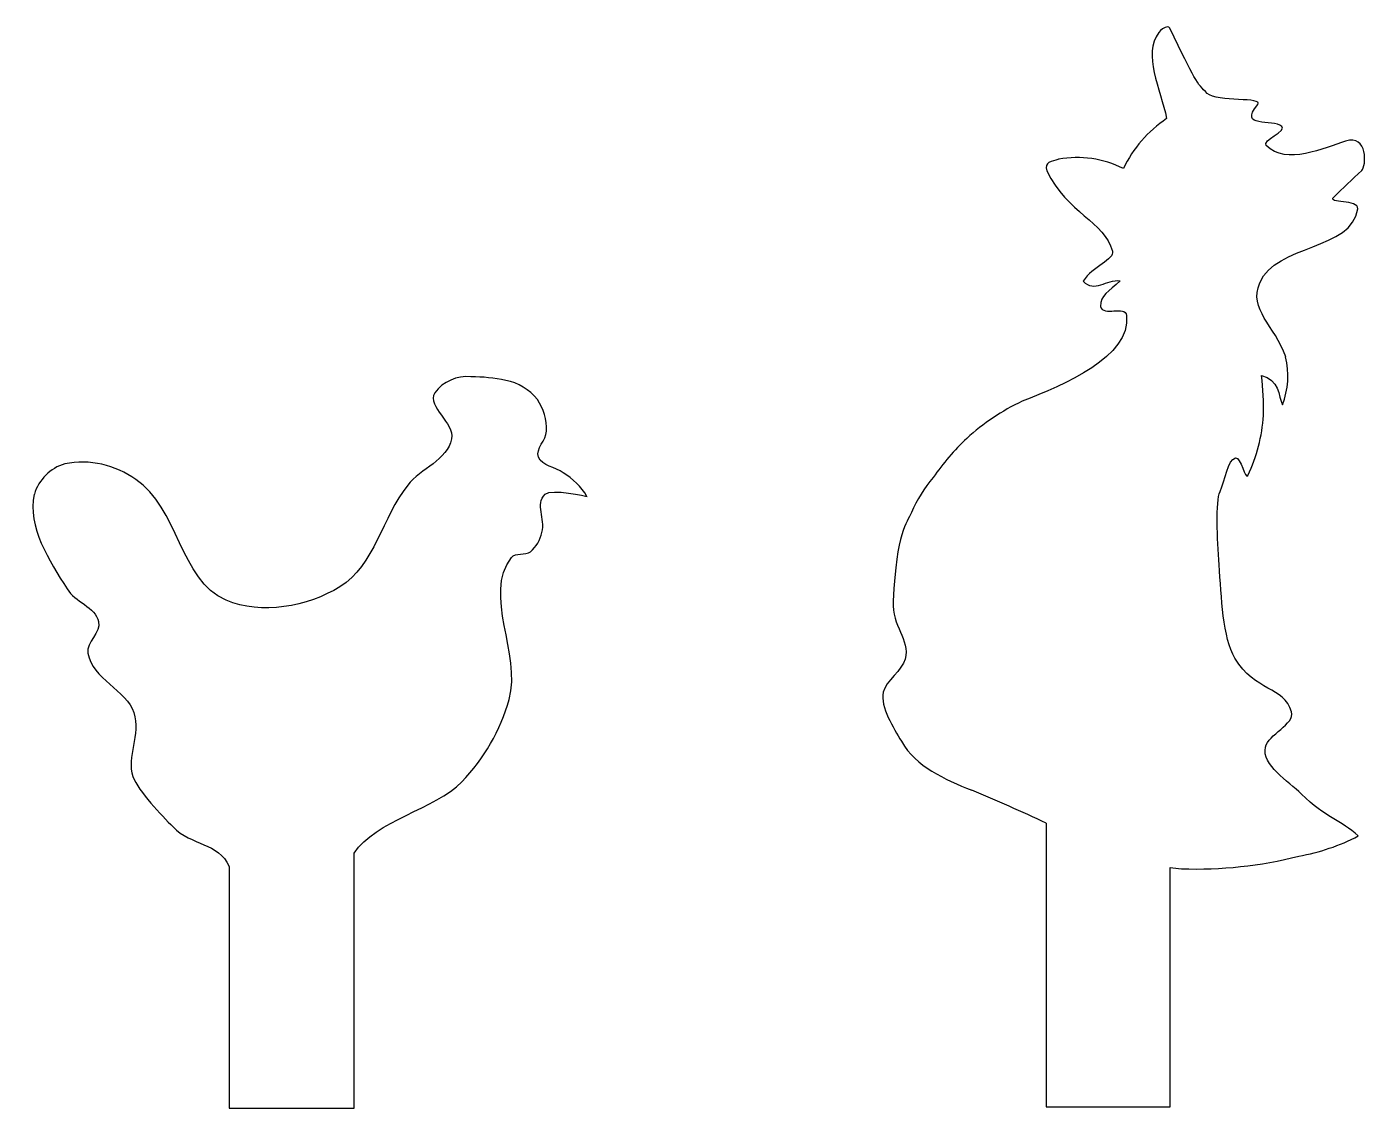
# Model space of a CAD drawing. Header units: millimetres. Extents: x -1 to 156, y -200 to 1.
# Drawn here: x 96 to 155.6, y -200 to -151.9 of the extents above; entities outside this region: 2.
import ezdxf

# ---------------------------------------------------------------- set-up
doc = ezdxf.new("R2010")
doc.units = ezdxf.units.MM
doc.layers.get('0').update_dxf_attribs({"lineweight": 25, "true_color": 0xffffff})

msp = doc.modelspace()

# ---------------------------------------------------------------- linework, layer by layer
at = {"color": 18, "true_color": 0x000000}
for p, q in [((0, 1.411), (0, -1.411)), ((0.847, 0.847), (-0.847, -0.847))]:
    msp.add_line(p, q, dxfattribs=at)
at = {"color": 1, "true_color": 0xff0000}
for p, q in [((146.723, -151.911), (146.723, -151.911)), ((141.332, -187.305), (141.332, -199.915)), ((146.832, -199.915), (146.832, -189.27)), ((141.332, -199.915), (146.832, -199.915))]:
    msp.add_line(p, q, dxfattribs=at)
at = {"color": 56, "true_color": 0x808000}
for p, q in [((115.766, -167.465), (115.766, -167.465)), ((110.576, -199.969), (110.576, -188.634)), ((105.019, -189.226), (105.019, -199.969)), ((105.019, -199.969), (110.576, -199.969))]:
    msp.add_line(p, q, dxfattribs=at)
at = {"color": 1, "true_color": 0xff0000}
for centre, radius, start, end in [((146.86, -152.562), 0.665, 101.89925, 143.04282), ((146.729, -152.007), 0.0964, 24.84355, 93.72711), ((149.805, -160.643), 5.605, 123.92272, 154.23648), ((142.702, -162.336), 4.612, 63.53829, 100.25073), ((188.366, -194.154), 48.746, 132.63821, 134.65739), ((148.457, -167.411), 3.61, 338.91932, 13.40152), ((140.311, -168.812), 10.675, 358.03699, 7.53801), ((144.518, -177.576), 9.978, 115.25273, 132.34595), ((143.859, -168.752), 7.134, 334.27142, 356.57922), ((145.253, -178.102), 10.863, 133.3431, 145.45431), ((141.124, -176.013), 6.308, 139.80277, 156.42874), ((109.233, -255.478), 75.352, 64.78688, 67.53966), ((150.963, -179.747), 9.16, 279.98352, 297.5297), ((147.983, -170.843), 18.498, 268.00732, 284.29646), ((148.108, -180.655), 8.71, 261.57421, 264.94125)]:
    msp.add_arc(centre, radius, start, end, dxfattribs=at)
at = {"color": 56, "true_color": 0x808000}
for centre, radius, start, end in [((115.588, -169.243), 1.787, 84.26904, 143.23562), ((115.77, -175.138), 7.673, 78.38879, 90.02549), ((116.865, -169.944), 2.365, 38.43177, 79.0478), ((116.808, -169.778), 2.312, 357.54762, 34.34308), ((98.294, -173.26), 2.013, 106.61971, 163.38029), ((98.486, -175.326), 4.069, 54.04549, 100.88618), ((118.196, -174.457), 3.199, 31.53188, 58.44277), ((117.323, -174.023), 1.636, 311.96185, 347.12346), ((109.122, -179.441), 8.671, 315.9973, 344.17461)]:
    msp.add_arc(centre, radius, start, end, dxfattribs=at)
at = {"color": 1, "true_color": 0xff0000}
for points in [[(148.487, -154.867), (148.013, -154.434), (147.938, -154.273), (146.817, -151.967)], [(146.329, -152.162), (145.596, -153.143), (146.415, -154.647), (146.677, -155.992)], [(150.725, -155.364), (151.008, -155.018), (148.93, -155.272), (148.487, -154.867)], [(151.804, -156.336), (151.392, -155.982), (149.842, -156.442), (150.725, -155.364)], [(151.106, -157.183), (150.89, -156.957), (152.041, -156.54), (151.804, -156.336)], [(155.347, -158.294), (155.56, -158.11), (155.635, -156.671), (154.63, -156.988)], [(154.63, -156.988), (153.689, -157.285), (151.985, -158.102), (151.106, -157.183)], [(141.882, -157.798), (141.562, -157.893), (141.23, -157.909), (141.36, -158.308)], [(141.36, -158.308), (142.25, -160.208), (143.924, -160.55), (144.272, -161.886)], [(155.169, -159.998), (155.224, -159.572), (153.79, -159.774), (154.104, -159.48)], [(150.817, -163.283), (151.531, -161.57), (154.932, -161.839), (155.169, -159.998)], [(144.272, -161.886), (144.374, -162.247), (143.382, -162.56), (142.973, -163.215)], [(142.973, -163.215), (143.457, -163.749), (144.015, -163.115), (144.611, -163.197)], [(144.611, -163.197), (144.114, -163.696), (143.721, -163.842), (143.745, -164.336)], [(151.97, -166.574), (151.478, -165.166), (150.313, -164.492), (150.817, -163.283)], [(143.745, -164.336), (143.839, -164.816), (144.85, -164.257), (144.901, -164.744)], [(144.901, -164.744), (145.091, -166.572), (142.12, -167.822), (140.261, -168.552)], [(150.894, -167.411), (151.662, -167.578), (151.655, -168.313), (151.826, -168.709)], [(149.735, -171.073), (149.974, -171.023), (150.178, -172.067), (150.286, -171.849)], [(149.054, -172.56), (149.28, -172.068), (149.4, -171.143), (149.735, -171.073)], [(149.012, -175.819), (148.933, -174.675), (148.845, -173.015), (149.054, -172.56)], [(135.342, -173.491), (135.122, -173.996), (134.68, -174.314), (134.525, -177.43)], [(149.711, -179.967), (149.179, -179.072), (149.11, -177.25), (149.012, -175.819)], [(134.525, -177.43), (134.468, -178.569), (135.279, -179.102), (135.061, -180.015)], [(152.231, -182.358), (151.886, -181.193), (150.617, -181.494), (149.711, -179.967)], [(135.061, -180.015), (134.949, -180.484), (134.188, -181.007), (134.085, -181.478)], [(134.085, -181.478), (133.939, -182.152), (134.555, -183.065), (134.896, -183.665)], [(151.067, -183.923), (151.182, -183.374), (152.39, -182.897), (152.231, -182.358)], [(134.896, -183.665), (135.546, -184.811), (136.803, -185.337), (138.02, -185.842)], [(152.671, -186.007), (152.091, -185.432), (150.899, -184.722), (151.067, -183.923)], [(155.197, -187.87), (154.413, -187.161), (153.741, -187.068), (152.671, -186.007)]]:
    msp.add_open_spline(points, degree=3, dxfattribs=at)
at = {"color": 56, "true_color": 0x808000}
for points in [[(114.156, -168.173), (113.792, -168.805), (115.057, -169.514), (114.908, -170.228)], [(114.908, -170.228), (114.716, -171.154), (113.544, -171.544), (112.954, -172.283)], [(118.767, -171.03), (118.624, -170.655), (119.115, -170.279), (119.118, -169.877)], [(119.87, -171.731), (119.51, -171.462), (118.928, -171.45), (118.767, -171.03)], [(104.884, -177.395), (102.833, -176.515), (102.749, -173.244), (100.875, -172.032)], [(96.364, -172.684), (96.031, -174.13), (97.042, -175.628), (97.818, -176.894)], [(112.954, -172.283), (111.825, -173.694), (111.486, -175.848), (109.946, -176.794)], [(118.918, -174.388), (119.102, -173.745), (118.59, -173.15), (119.068, -172.684)], [(119.068, -172.684), (119.343, -172.415), (120.923, -172.784), (120.923, -172.784)], [(117.465, -181.805), (118.024, -179.776), (116.29, -177.166), (117.565, -175.49)], [(117.565, -175.49), (117.744, -175.255), (118.184, -175.422), (118.417, -175.24)], [(97.818, -176.894), (98.17, -177.468), (99.074, -177.69), (99.221, -178.347)], [(109.946, -176.794), (108.498, -177.683), (106.446, -178.065), (104.884, -177.395)], [(99.221, -178.347), (99.329, -178.829), (98.666, -179.263), (98.745, -179.751)], [(98.745, -179.751), (98.928, -180.887), (100.475, -181.411), (100.787, -182.39)], [(100.787, -182.39), (101.1, -183.37), (100.44, -184.37), (100.745, -185.223)], [(100.745, -185.223), (100.99, -185.907), (102.023, -186.947), (102.529, -187.469)], [(110.576, -188.634), (111.525, -187.177), (114.179, -186.686), (115.359, -185.464)], [(102.529, -187.469), (103.348, -188.313), (104.538, -188.15), (105.019, -189.226)]]:
    msp.add_open_spline(points, degree=3, dxfattribs=at)

doc.saveas('drawing.dxf')
